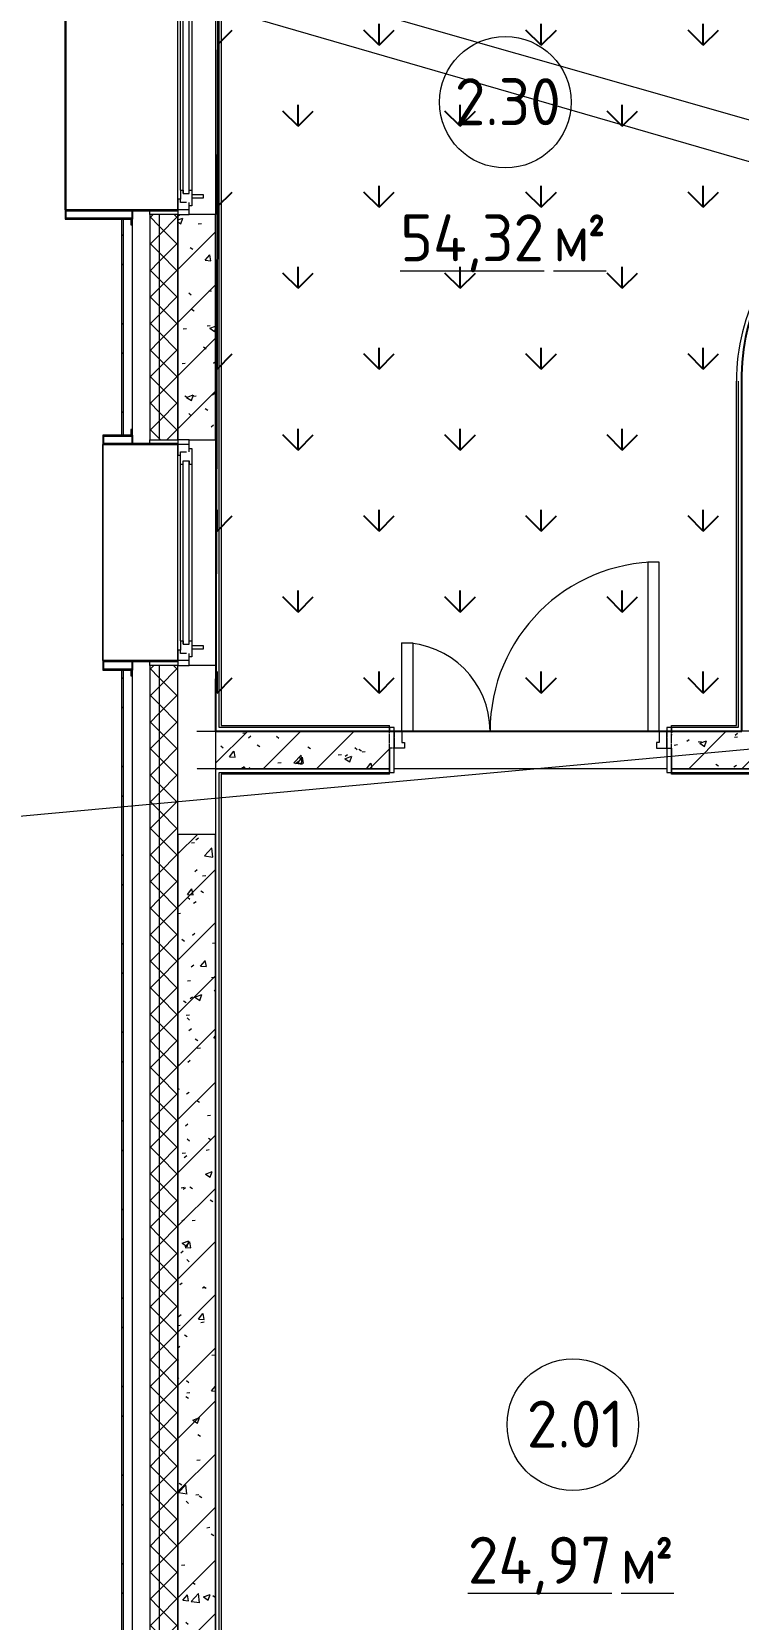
# Model space of a CAD drawing. Header units: millimetres. Extents: x -584918 to 2941280, y 3000189 to 4229862.
# Drawn here: x -470634 to -466876, y 3865382 to 3873832 of the extents above; entities that cross this region are included whole.
import ezdxf

# ---------------------------------------------------------------- set-up
doc = ezdxf.new("R2010")
doc.units = ezdxf.units.MM
doc.linetypes.add('ASVP_Невидимые', pattern=[5, 3, -2])
doc.linetypes.add('ASVP_Штриховая_ш3 п1_5', pattern=[4.5, 3, -1.5])
for name, color, linetype, lineweight in [('_ Окна', 7, 'Continuous', 0), ('Двери', 7, 'Continuous', 0), ('Линии разделители', 7, 'ASVP_Штриховая_ш3 п1_5', 0), ('Марки помещений', 7, 'Continuous', 0), ('Обобщенные модели', 7, 'Continuous', 0), ('Окна', 7, 'Continuous', 0), ('Перекрытие', 7, 'Continuous', 0), ('Стены внутренние', 7, 'Continuous', 0), ('Стены наружные', 7, 'Continuous', 0), ('Стены несущие', 7, 'Continuous', 0), ('Стены отделка', 7, 'Continuous', 0), ('Стены перегородки', 7, 'Continuous', 0), ('Стены штриховка', 7, 'Continuous', 0), ('экспертиза ДУ', 1, 'Continuous', 0), ('экспертиза условные обозначения', 1, 'Continuous', 0)]:
    doc.layers.add(name, color=color, linetype=linetype, lineweight=lineweight)
doc.styles.add('GOST Common_2', font='', dxfattribs={"height": 500})
doc.styles.add('GOST Common_3', font='', dxfattribs={"width": 0.9, "height": 500})
doc.styles.get('GOST Common_2').set_extended_font_data('GOST Common')
doc.styles.get('GOST Common_3').set_extended_font_data('GOST Common')
pattern_1 = [(45, (-445536.98, 3844560.27), (-141.4214, 141.4214), [])]
pattern_2 = [(50, (-445536.98, 3844560.27), (364.368, -31.8783), [38.1, -419.1]), (355, (-445536.98, 3844560.27), (-70.486, 382.1133), [30.48, -335.28]), (100.451, (-445506.6, 3844557.6), (293.885, 350.2334), [32.38, -356.18]), (46.184, (-445537, 3844661.87), (542.1585, -84.086), [57.15, -628.65]), (96.636, (-445491.8, 3844654.86), (474.805, 494.8554), [48.57, -534.27]), (351.184, (-445537, 3844661.87), (474.81, 494.85), [45.72, -502.92]), (21, (-445486.18, 3844636.47), (303.2285, -204.5305), [38.1, -419.1]), (326, (-445486.18, 3844636.47), (123.604, 368.376), [30.48, -335.28]), (71.451, (-445460.9, 3844619.42), (426.834, 163.8427), [32.38, -356.18]), (37.5, (-445536.98, 3844560.27), (6.17665, 169.11015), [16.764, -314.452, 16.764, -323.596, -336.55]), (37.5, (-445536.98, 3844560.27), (6.17665, 169.11015), [-671.576, 16.764, -319.786]), (7.5, (-445536.98, 3844560.27), (133.6389, 200.3615), [16.764, -177.292, 16.764, -306.832, -128.27]), (7.5, (-445536.98, 3844560.27), (133.6389, 200.3615), [-517.652, 16.764, -111.506]), (327.5, (-445650.27, 3844560.27), (271.1818, -11.45836), [16.764, -110.236, 16.764, -379.476, -525.78]), (327.5, (-445650.27, 3844560.27), (271.1818, -11.45836), [-523.24, 16.764, -509.016]), (317.5, (-445701.07, 3844560.27), (296.2585, 50.8528), [16.764, -148.336, 16.764, -246.38, -373.38]), (317.5, (-445701.07, 3844560.27), (296.2585, 50.8528), [-428.244, 16.764, -356.616])]
pattern_3 = [(45, (-445536.98, 3844560.27), (-235.7317, 235.7317), []), (45, (-445379.83, 3844560.27), (-235.7317, 235.7317), [])]
pattern_4 = [(45, (-445536.98, 3844560.27), (-70.71068, 70.71068), []), (135, (-445536.98, 3844560.27), (-70.71068, -70.71068), [])]

# ---------------------------------------------------------------- blocks, each defined once
blk = doc.blocks.new('ASVP_ДверьПротивопожарнаяСтальная_2 полотна - EI15 1370х2000h_полотна_ Г Л _1250 в свету_-6392377-АР Этаж 02')
at = {"layer": 'Двери', "lineweight": 18}
for p, q in [((685, 1000), (625, 1000)), ((625, 1000), (625, 100)), ((685, 100), (685, 1000)), ((-685, 570), (-625, 570)), ((-685, 100), (-685, 570)), ((-625, 570), (-625, 100)), ((-725, 100), (-685, 100)), ((-725, 10), (-725, 100)), ((-625, 100), (-685, 100)), ((-685, 100), (-685, 40)), ((625, 100), (685, 100)), ((725, 100), (685, 100)), ((685, 100), (685, 40)), ((725, 10), (725, 100)), ((-670, 10), (-725, 10)), ((-685, 40), (-670, 40)), ((-670, 40), (-670, 10)), ((685, 40), (670, 40)), ((670, 40), (670, 10)), ((670, 10), (725, 10))]:
    blk.add_line(p, q, dxfattribs=at)
at = {"layer": 'Двери', "linetype": 'ASVP_Невидимые', "lineweight": 18}
for p, q in [((-750, 100), (-725, 100)), ((-750, 10), (-750, 100)), ((-725, 100), (-725, 10)), ((750, 100), (725, 100)), ((725, 100), (725, 10)), ((750, 10), (750, 100)), ((-725, 10), (-750, 10)), ((725, 10), (750, 10))]:
    blk.add_line(p, q, dxfattribs=at)
at = {"layer": 'Двери'}
for centre, radius, start, end in [((685, 100), 900, 90, 180), ((-685, 100), 470, 360, 90)]:
    blk.add_arc(centre, radius, start, end, dxfattribs=at)
blk = doc.blocks.new('ASVP_ОТКОС_Оштукатуривание дверного откоса - Оштукатуривание дверного откоса-5741163-АР Этаж 02')
at = {"layer": 'Обобщенные модели'}
for p, q in [((-750, 130), (-750, 0)), ((-725, 0), (-725, 130)), ((725, 130), (725, 0)), ((750, 0), (750, 130)), ((-750, 0), (-725, 0)), ((725, 0), (750, 0))]:
    blk.add_line(p, q, dxfattribs=at)
blk = doc.blocks.new('ASVP_ОТКОС_Оштукатуривание дверного откоса - Оштукатуривание дверного откоса-V66-АР Этаж 02')
at = {"layer": 'Обобщенные модели'}
for p, q in [((-750, 20), (-750, 0)), ((-750, 0), (-725, 0)), ((-725, 0), (-725, 20)), ((725, 20), (725, 0)), ((725, 0), (750, 0)), ((750, 0), (750, 20))]:
    blk.add_line(p, q, dxfattribs=at)
blk = doc.blocks.new('Окно_ПВХ_1Створка_1Фрамуга-верх - ОП_2100_h_х1150_1ст1фр-7889825-АР Этаж 02')
at = {"layer": '_ Окна'}
for p, q in [((-519, 100), (-600, 100)), ((-600, 100), (-600, 40)), ((-575, 40), (-575, 100)), ((-537, 54), (-537, 86)), ((-537, 86), (-519, 86)), ((-519, 86), (-519, 100)), ((-470, 86), (-519, 86)), ((-470, 86), (-470, 72)), ((470, 86), (470, 72)), ((470, 86), (519, 86)), ((519, 100), (519, 86)), ((600, 100), (519, 100)), ((519, 86), (537, 86)), ((537, 86), (537, 54)), ((575, 40), (575, 100)), ((600, 40), (600, 100)), ((-600, 40), (-537, 40)), ((-555, 26), (-555, 40)), ((-470, 26), (-555, 26)), ((-488, 72), (-488, 40)), ((-470, 72), (-488, 72)), ((-488, 72), (488, 72)), ((-488, 40), (-470, 40)), ((-488, 40), (488, 40)), ((-470, 40), (-470, 26)), ((470, 72), (488, 72)), ((470, 40), (470, 26)), ((488, 40), (470, 40)), ((555, 26), (470, 26)), ((488, 72), (488, 40)), ((537, 40), (600, 40)), ((555, 40), (555, 26))]:
    blk.add_line(p, q, dxfattribs=at)
at = {"layer": 'Окна'}
for p, q in [((-519, 100), (519, 100)), ((-470, 86), (470, 86)), ((-513.5, -34), (-513.5, 26)), ((-493.5, 26), (-493.5, -34)), ((470, 26), (-470, 26)), ((-493.5, -34), (-513.5, -34))]:
    blk.add_line(p, q, dxfattribs=at)
blk = doc.blocks.new('Откос с зашивкой _верх_низ_ - Откос-7926395-АР Этаж 02')
at = {"layer": 'Обобщенные модели'}
for p, q in [((-580, 300), (-580, -100)), ((-575, 300), (-580, 300)), ((575, 300), (-575, 300)), ((-575, -100), (-575, 300)), ((580, 300), (575, 300)), ((575, 300), (575, -100)), ((580, -100), (580, 300)), ((-620, 55), (-655, 55)), ((-655, 55), (-655, 50)), ((-655, 50), (-625, 50)), ((-625, 50), (-625, -100)), ((-620, -95), (-620, 55)), ((-620, 55), (-580, 55)), ((580, 55), (620, 55)), ((655, 55), (620, 55)), ((620, 55), (620, -95)), ((625, -100), (625, 50)), ((625, 50), (655, 50)), ((655, 50), (655, 55)), ((-625, -100), (-575, -100)), ((-575, -95), (-620, -95)), ((-580, -100), (-575, -100)), ((-575, -100), (-575, -95)), ((-575, -100), (575, -100)), ((575, -100), (-575, -100)), ((620, -95), (575, -95)), ((575, -95), (575, -100)), ((575, -100), (580, -100)), ((575, -100), (625, -100))]:
    blk.add_line(p, q, dxfattribs=at)
blk = doc.blocks.new('Откос с зашивкой _верх_низ_ - Откос-7924463-АР Этаж 02')
at = {"layer": 'Обобщенные модели'}
for p, q in [((-580, 300), (-580, -300)), ((-575, 300), (-580, 300)), ((575, 300), (-575, 300)), ((-575, -300), (-575, 300)), ((580, 300), (575, 300)), ((575, 300), (575, -300)), ((580, -300), (580, 300)), ((-620, 55), (-655, 55)), ((-655, 55), (-655, 50)), ((-655, 50), (-625, 50)), ((-625, 50), (-625, -300)), ((-620, -295), (-620, 55)), ((-620, 55), (-580, 55)), ((580, 55), (620, 55)), ((655, 55), (620, 55)), ((620, 55), (620, -295)), ((625, -300), (625, 50)), ((625, 50), (655, 50)), ((655, 50), (655, 55)), ((-625, -300), (-575, -300)), ((-575, -295), (-620, -295)), ((-580, -300), (-575, -300)), ((-575, -300), (-575, -295)), ((575, -295), (-575, -295)), ((-575, -300), (575, -300)), ((575, -300), (-575, -300)), ((620, -295), (575, -295)), ((575, -295), (575, -300)), ((575, -300), (580, -300)), ((575, -300), (625, -300))]:
    blk.add_line(p, q, dxfattribs=at)
blk = doc.blocks.new('ASVP_Марка_Помещение_ДваЗначения - Номер Площадь-685795-АР Этаж 02')
at = {"layer": 'Марки помещений'}
blk.add_circle((0, 0), 3.5, dxfattribs=at)

msp = doc.modelspace()

# ---------------------------------------------------------------- hatches: boundary and pattern name
at = {"layer": 'Стены внутренние'}
h = msp.add_hatch(dxfattribs=at)
h.set_pattern_fill('FP_1', color=256, style=0, pattern_type=2)
h.set_pattern_definition(pattern_1)
h.paths.add_polyline_path([(-468900.159, 3869909.598), (-468731.082, 3869909.598), (-468731.082, 3870109.598), (-469656.082, 3870109.598), (-469656.082, 3869909.598), (-469636.082, 3869909.598)])
h.paths.add_polyline_path([(-466856.082, 3869909.598), (-466806.082, 3869909.598), (-466806.082, 3870109.598), (-467231.082, 3870109.598), (-467231.082, 3869909.598)])
h = msp.add_hatch(dxfattribs=at)
h.set_pattern_fill('FP_2', color=256, style=0, pattern_type=2)
h.set_pattern_definition(pattern_2)
h.paths.add_polyline_path([(-468900.159, 3869909.598), (-468731.082, 3869909.598), (-468731.082, 3870109.598), (-469656.082, 3870109.598), (-469656.082, 3869909.598), (-469636.082, 3869909.598)])
h.paths.add_polyline_path([(-466856.082, 3869909.598), (-466806.082, 3869909.598), (-466806.082, 3870109.598), (-467231.082, 3870109.598), (-467231.082, 3869909.598)])
at = {"layer": 'Стены наружные'}
h = msp.add_hatch(dxfattribs=at)
h.set_pattern_fill('FP_36', color=256, style=0, pattern_type=2)
h.set_pattern_definition(pattern_4)
h.paths.add_polyline_path([(-469856.082, 3857209.598), (-469856.082, 3870459.598), (-469956.082, 3870459.598), (-469956.082, 3857209.598), (-469866.034, 3857209.598)])
h.paths.add_polyline_path([(-469956.082, 3871659.598), (-469856.082, 3871659.598), (-469856.145, 3872859.598), (-469956.082, 3872859.598), (-469956.082, 3872686.993)])
h.paths.add_polyline_path([(-469856.145, 3874059.598), (-469856.082, 3874059.598), (-469856.145, 3875259.598), (-469956.082, 3875259.598), (-469956.082, 3874059.598), (-469866.034, 3874059.598)])
h.paths.add_polyline_path([(-469866.034, 3876459.598), (-469856.082, 3876459.598), (-469856.082, 3877246.53), (-469956.082, 3876998.381), (-469956.082, 3876459.598)])
h = msp.add_hatch(dxfattribs=at)
h.set_pattern_fill('FP_36', color=256, style=0, pattern_type=2)
h.set_pattern_definition(pattern_4)
h.paths.add_polyline_path([(-470006.082, 3857159.598), (-469956.082, 3857159.598), (-469956.082, 3870459.598), (-470006.082, 3870459.598), (-470006.082, 3858231.063)])
h.paths.add_polyline_path([(-469956.082, 3871659.598), (-469956.082, 3872859.598), (-470006.082, 3872859.598), (-470006.082, 3871659.598)])
h.paths.add_polyline_path([(-470006.082, 3874059.598), (-469956.082, 3874059.598), (-469956.082, 3875259.598), (-470006.082, 3875259.598)])
h.paths.add_polyline_path([(-470006.082, 3876459.598), (-469956.082, 3876459.598), (-469956.082, 3877132.151), (-470006.082, 3877008.077), (-470006.082, 3876484.598)])
h = msp.add_hatch(dxfattribs=at)
h.set_pattern_fill('FP_1', color=256, style=0, pattern_type=2)
h.set_pattern_definition(pattern_1)
h.paths.add_polyline_path([(-469656.082, 3871659.598), (-469656.082, 3872859.598), (-469856.082, 3872859.598), (-469856.082, 3871659.598), (-469796.082, 3871659.598)])
h.paths.add_polyline_path([(-469842.082, 3874059.598), (-469656.082, 3874059.598), (-469656.082, 3875259.598), (-469856.082, 3875259.598), (-469856.082, 3874059.598)])
h = msp.add_hatch(dxfattribs=at)
h.set_pattern_fill('FP_2', color=256, style=0, pattern_type=2)
h.set_pattern_definition(pattern_2)
h.paths.add_polyline_path([(-469656.082, 3871659.598), (-469656.082, 3872859.598), (-469856.082, 3872859.598), (-469856.082, 3871659.598), (-469796.082, 3871659.598)])
h.paths.add_polyline_path([(-469842.082, 3874059.598), (-469656.082, 3874059.598), (-469656.082, 3875259.598), (-469856.082, 3875259.598), (-469856.082, 3874059.598)])
h = msp.add_hatch(dxfattribs=at)
h.set_pattern_fill('FP_17', color=256, style=0, pattern_type=2)
h.set_pattern_definition(pattern_3)
h.paths.add_polyline_path([(-470148.082, 3871684.598), (-470148.082, 3872834.598), (-470156.082, 3872834.598), (-470156.082, 3871684.598)])
h = msp.add_hatch(dxfattribs=at)
h.set_pattern_fill('FP_17', color=256, style=0, pattern_type=2)
h.set_pattern_definition(pattern_3)
h.paths.add_polyline_path([(-470156.082, 3857009.598), (-470148.082, 3857009.598), (-470148.082, 3870434.598), (-470156.082, 3870434.598), (-470156.082, 3857067.598)])
h = msp.add_hatch(dxfattribs=at)
h.set_pattern_fill('FP_1', color=256, style=0, pattern_type=2)
h.set_pattern_definition(pattern_1)
h.paths.add_polyline_path([(-469656.082, 3865059.598), (-469656.082, 3869559.598), (-469856.082, 3869559.598), (-469856.082, 3865059.598)])
h = msp.add_hatch(dxfattribs=at)
h.set_pattern_fill('FP_2', color=256, style=0, pattern_type=2)
h.set_pattern_definition(pattern_2)
h.paths.add_polyline_path([(-469656.082, 3865059.598), (-469656.082, 3869559.598), (-469856.082, 3869559.598), (-469856.082, 3865059.598)])
at = {"layer": 'экспертиза условные обозначения', "lineweight": -3}
h = msp.add_hatch(dxfattribs=at)
h.set_pattern_fill('GRASS', color=3, scale=24)
h.set_pattern_definition([(90, (-445940.84, 3599179.46), (-431.0523, 431.0523), [114.3, -747.8046]), (45, (-445940.84, 3599179.46), (-431.0523, 431.0523), [114.3, -495.3]), (135, (-445940.84, 3599179.46), (-431.0523, -431.0523), [114.3, -495.3])])
edge = h.paths.add_edge_path()
edge.add_line((-466856.082, 3870109.598), (-466856.082, 3872005.408))
edge.add_arc((-465746.325, 3871990.957), 1109.851, 68.7973756, 179.2539253, ccw=False)
edge.add_line((-465344.928, 3873025.679), (-464228.969, 3872575.964))
edge.add_line((-464228.969, 3872575.964), (-463518.795, 3874338.25))
edge.add_line((-463518.795, 3874338.25), (-469634.777, 3876808.29))
edge.add_line((-469634.777, 3876808.29), (-469656.082, 3870109.598))
edge.add_line((-469656.082, 3870109.598), (-466856.082, 3870109.598))

# ---------------------------------------------------------------- linework, layer by layer
at = {"layer": 'Линии разделители'}
for p, q in [((-469756.082, 3870109.598), (-469656.082, 3870109.598)), ((-468606.082, 3870109.598), (-467356.082, 3870109.598)), ((-469656.082, 3869909.598), (-469756.082, 3869909.598)), ((-467256.082, 3869909.598), (-468706.082, 3869909.598))]:
    msp.add_line(p, q, dxfattribs=at)
at = {"layer": 'Перекрытие'}
for p, q in [((-468606.082, 3870109.598), (-467356.082, 3870109.598)), ((-467256.082, 3869909.598), (-468706.082, 3869909.598))]:
    msp.add_line(p, q, dxfattribs=at)
at = {"layer": 'Стены внутренние'}
for p, q in [((-469626.082, 3876767.051), (-469626.082, 3870584.598)), ((-466886.082, 3870139.598), (-466886.082, 3871971.65)), ((-469626.082, 3870584.598), (-469626.082, 3870139.598)), ((-469626.082, 3870139.598), (-468731.082, 3870139.598)), ((-468731.082, 3870129.598), (-468731.082, 3870139.598)), ((-467231.082, 3870139.598), (-466886.082, 3870139.598)), ((-467231.082, 3870129.598), (-467231.082, 3870139.598)), ((-468731.082, 3869879.598), (-468731.082, 3869889.598)), ((-467231.082, 3869879.598), (-467231.082, 3869889.598)), ((-469626.082, 3869879.598), (-469626.082, 3864659.598)), ((-468731.082, 3869879.598), (-469626.082, 3869879.598)), ((-465336.082, 3869879.598), (-467231.082, 3869879.598))]:
    msp.add_line(p, q, dxfattribs=at)
msp.add_arc((-465806.082, 3871971.65), 1080, 68.0513009, 180, dxfattribs=at)
at = {"layer": 'Стены наружные'}
for p, q in [((-470098.082, 3872879.598), (-470098.082, 3872834.598)), ((-470006.082, 3872859.598), (-470006.082, 3872879.598)), ((-470098.082, 3871684.598), (-470098.082, 3871639.598)), ((-470006.082, 3871639.598), (-470006.082, 3871659.598)), ((-470098.082, 3870479.598), (-470098.082, 3870434.598)), ((-470006.082, 3870459.598), (-470006.082, 3870479.598)), ((-469656.082, 3870459.598), (-469796.082, 3870459.598))]:
    msp.add_line(p, q, dxfattribs=at)
at = {"layer": 'Стены несущие'}
for p, q in [((-469856.082, 3872859.598), (-469856.082, 3871659.598)), ((-469856.082, 3871659.598), (-469856.082, 3872859.598)), ((-469656.082, 3872859.598), (-469796.082, 3872859.598)), ((-469656.082, 3871659.598), (-469656.082, 3872859.598)), ((-469796.082, 3871659.598), (-469656.082, 3871659.598)), ((-469656.082, 3870109.598), (-469656.082, 3869909.598)), ((-468731.082, 3870109.598), (-469656.082, 3870109.598)), ((-469636.082, 3870109.598), (-468731.082, 3870109.598)), ((-466806.082, 3870109.598), (-467231.082, 3870109.598)), ((-468731.082, 3869909.598), (-468731.082, 3870019.598)), ((-467231.082, 3870019.598), (-467231.082, 3869909.598)), ((-469656.082, 3869909.598), (-468731.082, 3869909.598)), ((-468731.082, 3869909.598), (-469636.082, 3869909.598)), ((-467231.082, 3869909.598), (-466806.082, 3869909.598)), ((-469856.082, 3869559.598), (-469856.082, 3865059.598)), ((-469656.082, 3869559.598), (-469856.082, 3869559.598)), ((-469656.082, 3865059.598), (-469656.082, 3869559.598))]:
    msp.add_line(p, q, dxfattribs=at)
at = {"layer": 'Стены отделка'}
for p, q in [((-469636.082, 3870129.598), (-469636.082, 3876781.863)), ((-469656.082, 3874059.598), (-469656.082, 3872859.598)), ((-470098.082, 3872834.598), (-470156.082, 3872834.598)), ((-470156.082, 3872834.598), (-470156.082, 3871684.598)), ((-470098.082, 3871684.598), (-470098.082, 3872834.598)), ((-466876.082, 3871971.65), (-466876.082, 3870129.598)), ((-470156.082, 3871684.598), (-470098.082, 3871684.598)), ((-469656.082, 3871659.598), (-469656.082, 3870109.598)), ((-470098.082, 3870434.598), (-470156.082, 3870434.598)), ((-470156.082, 3870434.598), (-470156.082, 3857009.598)), ((-470098.082, 3857067.598), (-470098.082, 3870434.598)), ((-469656.082, 3870109.598), (-469636.082, 3870109.598)), ((-468731.082, 3870129.598), (-469636.082, 3870129.598)), ((-468731.082, 3870109.598), (-468731.082, 3870129.598)), ((-466876.082, 3870129.598), (-467231.082, 3870129.598)), ((-467231.082, 3870129.598), (-467231.082, 3870109.598)), ((-467231.082, 3870109.598), (-466856.082, 3870109.598)), ((-469656.082, 3869909.598), (-469656.082, 3864659.598)), ((-469636.082, 3869909.598), (-469656.082, 3869909.598)), ((-469636.082, 3864659.598), (-469636.082, 3869889.598)), ((-469636.082, 3869889.598), (-468731.082, 3869889.598)), ((-468731.082, 3869889.598), (-468731.082, 3869909.598)), ((-466206.082, 3869909.598), (-467231.082, 3869909.598)), ((-467231.082, 3869909.598), (-467231.082, 3869889.598)), ((-467231.082, 3869889.598), (-465326.082, 3869889.598))]:
    msp.add_line(p, q, dxfattribs=at)
at = {"layer": 'Стены перегородки'}
for p, q in [((-469856.082, 3872859.598), (-470006.082, 3872859.598)), ((-470006.082, 3872859.598), (-470006.082, 3871659.598)), ((-470006.082, 3871659.598), (-469856.082, 3871659.598)), ((-469856.082, 3870459.598), (-470006.082, 3870459.598)), ((-470006.082, 3870459.598), (-470006.082, 3857159.598)), ((-469856.082, 3857309.598), (-469856.082, 3870459.598))]:
    msp.add_line(p, q, dxfattribs=at)
at = {"layer": 'Стены штриховка'}
for p, q in [((-469956.082, 3872859.598), (-469956.082, 3871659.598)), ((-470148.082, 3872834.598), (-470148.082, 3871684.598)), ((-470148.082, 3870434.598), (-470148.082, 3857017.598)), ((-469956.082, 3870459.598), (-469956.082, 3857209.598))]:
    msp.add_line(p, q, dxfattribs=at)
at = {"layer": 'экспертиза ДУ'}
for points in [[(-455314.295, 3869806.869), (-520050.006, 3888562.029)], [(-520050.006, 3888562.029), (-454270.948, 3869780.291)], [(-450036.542, 3871559.005), (-532070.006, 3864002.029)]]:
    msp.add_lwpolyline(points, dxfattribs=at)
at = {"layer": 'экспертиза условные обозначения', "color": 3, "lineweight": -3}
msp.add_lwpolyline([(-466856.082, 3870109.598), (-466856.082, 3872005.408, -0.52310159), (-465344.928, 3873025.679), (-464228.969, 3872575.964), (-463518.795, 3874338.25), (-469634.777, 3876808.29), (-469656.082, 3870109.598), (-466856.082, 3870109.598)], format="xyb", dxfattribs=at)

# ---------------------------------------------------------------- block references
at = {"layer": 'Двери'}
msp.add_blockref('ASVP_ДверьПротивопожарнаяСтальная_2 полотна - EI15 1370х2000h_полотна_ Г Л _1250 в свету_-6392377-АР Этаж 02', (-467981.082, 3870009.598), dxfattribs=at)
at = {"layer": 'Марки помещений', "xscale": 99.99999999999993, "yscale": 99.99999999999993, "zscale": 99.99999999999993}
for p in [(-468115.001, 3873456.947), (-467755.814, 3866418.465)]:
    msp.add_blockref('ASVP_Марка_Помещение_ДваЗначения - Номер Площадь-685795-АР Этаж 02', p, dxfattribs=at)
at = {"layer": 'Обобщенные модели'}
for name, p, rotation in [('Откос с зашивкой _верх_низ_ - Откос-7924463-АР Этаж 02', (-470156.145, 3873459.598), 270.0000000000003), ('Откос с зашивкой _верх_низ_ - Откос-7926395-АР Этаж 02', (-470156.145, 3871059.598), 270.0000000000003), ('ASVP_ОТКОС_Оштукатуривание дверного откоса - Оштукатуривание дверного откоса-V66-АР Этаж 02', (-467981.082, 3870129.598), 180)]:
    msp.add_blockref(name, p, dxfattribs=dict(at, rotation=rotation))
msp.add_blockref('ASVP_ОТКОС_Оштукатуривание дверного откоса - Оштукатуривание дверного откоса-5741163-АР Этаж 02', (-467981.082, 3869889.598), dxfattribs=at)
at = {"layer": 'Окна', "rotation": 89.99999999999972}
for p in [(-469756.082, 3873459.598), (-469756.082, 3871059.598)]:
    msp.add_blockref('Окно_ПВХ_1Створка_1Фрамуга-верх - ОП_2100_h_х1150_1ст1фр-7889825-АР Этаж 02', p, dxfattribs=at)

# ---------------------------------------------------------------- texts
at = {"layer": 'Марки помещений', "char_height": 250, "attachment_point": 1}
for s, insert, width, style in [('2.30', (-468383.658, 3873584.672), 663.79725, 'GOST Common_2'), ('\\L54,32 ', (-468673.445, 3872860.142), 988.48069, 'GOST Common_2'), ('\\L\\fGOST Common|b0|i0|c238|p34|;\\W.9;\\L²', (-467679.273, 3872860.142), 165.94931, 'GOST Common_3'), ('\\L\\fGOST Common|b0|i0|c204|p34|;\\W.9;\\Lм', (-467857.867, 3872860.142), 216.45562, 'GOST Common_2'), ('2.01', (-468000.622, 3866546.19), 606.07575, 'GOST Common_2'), ('\\L24,97 ', (-468314.258, 3865821.659), 988.48069, 'GOST Common_2'), ('\\L\\fGOST Common|b0|i0|c238|p34|;\\W.9;\\L²', (-467320.086, 3865821.659), 165.94931, 'GOST Common_3'), ('\\L\\fGOST Common|b0|i0|c204|p34|;\\W.9;\\Lм', (-467498.68, 3865821.659), 216.45562, 'GOST Common_2')]:
    msp.add_mtext(s, dxfattribs=dict(at, insert=insert, width=width, style=style))

doc.saveas('drawing.dxf')
